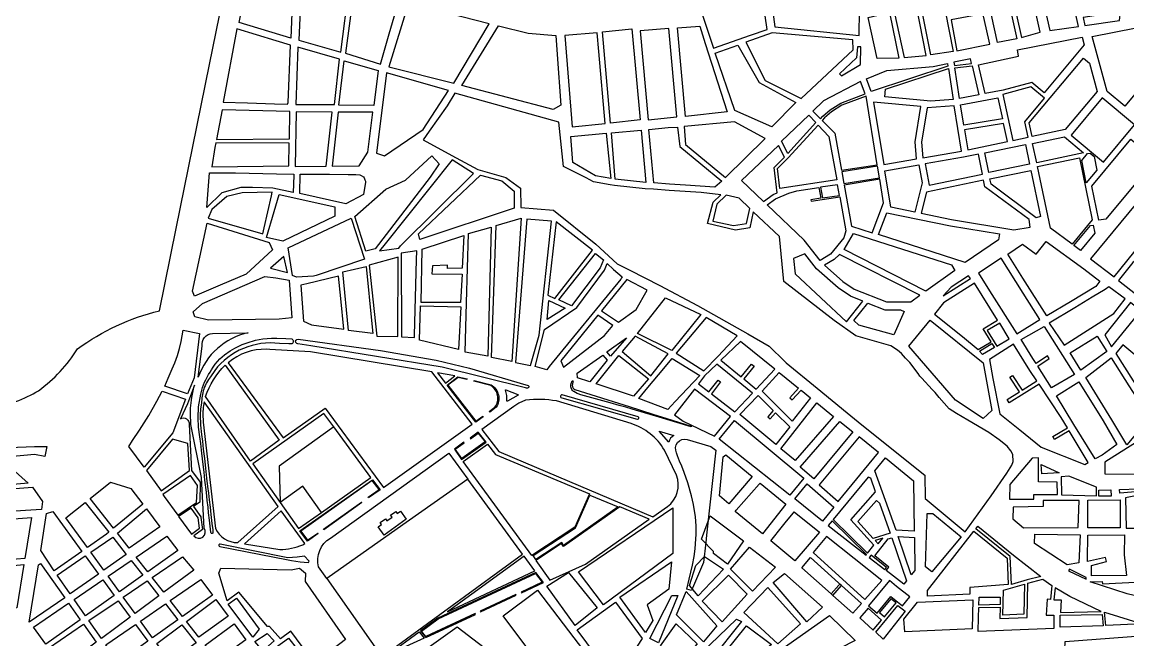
# Model space of a CAD drawing. Extents: x 407811 to 416949, y 4498993 to 4508589.
# Drawn here: x 410173 to 411551, y 4500646 to 4501416 of the extents above; entities that cross this region are included whole.
import ezdxf

# ---------------------------------------------------------------- set-up
doc = ezdxf.new("R2010")
doc.units = 0
doc.header["$LTSCALE"] = 40
doc.header["$MEASUREMENT"] = 0
for name, color, linetype in [('Images', 253, 'CONTINUOUS'), ('ΟΙΚ. ΤΕΤΡΑΓΩΝΑ ΣΤΑΥΡΟΥΠΟΛΗ', 74, 'CONTINUOUS'), ('ΟΙΚ.ΤΕΤΡΑΓΩΝΑ ΠΟΛΙΧΝΗ', 112, 'CONTINUOUS'), ('υπόλοιπο θεσσαλονίκης', 7, 'CONTINUOUS')]:
    doc.layers.add(name, color=color, linetype=linetype)
picture_1 = doc.add_image_def('image1.tif', size_in_pixel=(10278, 10088))

msp = doc.modelspace()

# ---------------------------------------------------------------- linework, layer by layer
at = {"layer": 'ΟΙΚ. ΤΕΤΡΑΓΩΝΑ ΣΤΑΥΡΟΥΠΟΛΗ'}
msp.add_lwpolyline([(410336.2, 4501493.7), (410218.1, 4501529.7), (410100, 4501565.7), (409982, 4501601.7), (409973.1, 4501573.2), (409932.8, 4501585.5), (409912.6, 4501477.7), (409892.4, 4501369.8), (409872.2, 4501262), (409852, 4501154.2), (409831.8, 4501046.4), (409811.6, 4500938.5), (409937.3, 4500937.1), (410063, 4500935.7), (410134.9, 4500934.8, 0.08627), (410193.3, 4500956.8, 0.092422), (410241.9, 4501009, -0.097169), (410343.8, 4501056.6), (410364.6, 4501158.9), (410385.4, 4501261.3), (410406.2, 4501363.7), (410427, 4501466), (410336.2, 4501493.7)], format="xyb", dxfattribs=at)
at = {"layer": 'ΟΙΚ.ΤΕΤΡΑΓΩΝΑ ΠΟΛΙΧΝΗ', "color": 1}
for p, q in [((411181.4, 4500703.4), (411183.6, 4500701.5)), ((411194.4, 4500713.8), (411192.2, 4500715.7))]:
    msp.add_line(p, q, dxfattribs=at)
at = {"layer": 'ΟΙΚ.ΤΕΤΡΑΓΩΝΑ ΠΟΛΙΧΝΗ'}
for points in [[(411391, 4501495.2), (411412.9, 4501395.7), (411388.9, 4501391.1), (411367.4, 4501490)], [(410511, 4501480), (410507.9, 4501396.4), (410443.2, 4501415.9), (410456, 4501479.2)], [(410521.4, 4501477.1), (410517.7, 4501393.8), (410570, 4501378.8), (410580.3, 4501461)], [(411314.1, 4501479.6), (411333.7, 4501379.7), (411305.9, 4501375.6), (411286.3, 4501474.3)], [(411030, 4501463.6), (411020.9, 4501425.2), (411034.7, 4501384), (411080.7, 4501400), (411101.6, 4501407.2), (411096.3, 4501444.6), (411077.1, 4501450.1)], [(411478, 4501465.5), (411442.6, 4501457.5), (411453.9, 4501405.9), (411489.9, 4501411.1)], [(410642.5, 4501442.7), (410586.6, 4501458.8), (410576.1, 4501377.6), (410619.4, 4501364), (410630.5, 4501402), (410634.6, 4501416)], [(411430.9, 4501454.9), (411407.1, 4501449.5), (411418.6, 4501397.1), (411442, 4501404)], [(410654.3, 4501440), (410629.9, 4501360.8), (410710.8, 4501340.4), (410755.2, 4501414.4)], [(411288.2, 4501434.1), (411260.2, 4501429.3), (411272.3, 4501372.2), (411299.9, 4501374.9)], [(411194.2, 4501432.2), (411108.8, 4501429.3), (411111.1, 4501410.6), (411216.5, 4501399.7), (411216.6, 4501431.2)], [(411254, 4501428.2), (411266, 4501371.6), (411238.9, 4501370.9), (411227.8, 4501422.1)], [(411370.9, 4501426.8), (411331.2, 4501419.2), (411338.3, 4501380.5), (411379.1, 4501389.1), (411374.7, 4501409.1), (411371.5, 4501423.8)], [(411542.2, 4501429.2), (411495.7, 4501422.1), (411497.8, 4501412.3), (411540.9, 4501418.5)], [(410440.6, 4501408), (410423.2, 4501316.5), (410453.8, 4501315.6), (410487.3, 4501314.7), (410503.4, 4501314.2), (410504.1, 4501314.8), (410504.6, 4501316), (410507.5, 4501387.8), (410489.5, 4501393.2)], [(410766.6, 4501411.6), (410803.6, 4501402.5), (410838.2, 4501399.9), (410839.9, 4501375.9), (410844.3, 4501312.8), (410834.9, 4501307.3), (410721, 4501337.2)], [(410933.1, 4501408.1), (410943.3, 4501294.4), (410906.5, 4501290.5), (410896.3, 4501404.5)], [(410979.1, 4501408.3), (410943.2, 4501405.4), (410953.2, 4501294.7), (410989, 4501298.1)], [(411017.6, 4501411.4), (411024.5, 4501389.6), (411051.6, 4501304.7), (410999.8, 4501298.9), (410989.8, 4501409.4)], [(411589.2, 4501414.6), (411624.9, 4501413.6), (411625, 4501403.7), (411547.6, 4501311.5), (411525.6, 4501329.8), (411506.8, 4501398.4)], [(410889.7, 4501403), (410849.2, 4501399.7), (410858.4, 4501286), (410899.8, 4501290.2), (410891.8, 4501379.7)], [(411107.7, 4501403.1), (411074.9, 4501391.5), (411099.3, 4501343.8), (411144, 4501321), (411208.7, 4501381.7), (411208.6, 4501394.4)], [(411494.5, 4501397.8), (411497.1, 4501388.2), (411446.9, 4501328.4), (411431.6, 4501341.2), (411396.1, 4501331.4), (411373.5, 4501327.2), (411365.3, 4501363.1), (411415.1, 4501374.1), (411413.6, 4501381.9)], [(410516.6, 4501385.2), (410514, 4501313.8), (410562, 4501313.5), (410568.4, 4501370.2)], [(411064.9, 4501387.8), (411091.5, 4501341.3), (411137.2, 4501316.1), (411107.5, 4501285.7), (411061.4, 4501306.3), (411036.9, 4501377.5)], [(411214.3, 4501385.8), (411212.9, 4501371.9), (411191.8, 4501352.1), (411194.2, 4501349.5), (411218.1, 4501363.4), (411218.3, 4501385.4)], [(410574.2, 4501368.2), (410616.7, 4501356.2), (410611.2, 4501312.4), (410567.5, 4501313)], [(411326.7, 4501364.8), (411327.1, 4501361.6), (411231.3, 4501330.1), (411225.4, 4501345.7), (411251, 4501356.1), (411308.5, 4501361.2)], [(411355.3, 4501370.5), (411334.5, 4501366.4), (411335.1, 4501362.4), (411356.6, 4501364.9)], [(411496.2, 4501371.6), (411503.4, 4501365.4), (411513.2, 4501329.8), (411473.4, 4501282.6), (411431.9, 4501273.9), (411428.3, 4501290.8)], [(411327.6, 4501358.6), (411333.7, 4501320.1), (411305.6, 4501318), (411248.3, 4501323.4), (411249.3, 4501332.8)], [(411357.3, 4501362), (411365.7, 4501325.7), (411341.6, 4501321.1), (411335.6, 4501359.5)], [(411218.1, 4501342.3), (411172.1, 4501318.2), (411158.8, 4501305.5), (411168.2, 4501296), (411170.9, 4501299), (411180.1, 4501306.9), (411193.4, 4501315.4), (411224, 4501326.9)], [(410712.4, 4501327.9), (410702.8, 4501312), (410680.1, 4501280.3), (410672.6, 4501269.7), (410708.6, 4501250.2), (410740.7, 4501232.8), (410775.7, 4501222.6), (410794.1, 4501209.2), (410794.7, 4501185.3), (410835.3, 4501182.1), (410888.1, 4501139.5), (410914.6, 4501115), (410930.5, 4501106.9), (410967.7, 4501088), (411015, 4501063.2), (411077.4, 4501027.7), (411104, 4501012.3), (411123.6, 4500993.1), (411125.4, 4500991.7), (411164.2, 4500960), (411201.6, 4500929.3), (411219.9, 4500914.3), (411298.2, 4500851.3), (411298.5, 4500822.4), (411348.4, 4500781), (411381, 4500825.8), (411400.3, 4500854), (411406.7, 4500863.9), (411408.4, 4500868.5), (411408.1, 4500877.4), (411405.4, 4500882), (411401.1, 4500887.5), (411390.9, 4500895.6), (411378, 4500904.8), (411351.7, 4500919.9), (411337.9, 4500928.5), (411328.5, 4500934.2), (411316, 4500948.4), (411311.1, 4500954.7), (411307.5, 4500958.1), (411294.5, 4500972.3), (411291.9, 4500974.8), (411289.8, 4500978.4), (411279.4, 4500991.9), (411274.2, 4500997.2), (411269, 4501003.1), (411264, 4501007.4), (411256, 4501012.8), (411212.4, 4501025.1), (411185.2, 4501044.2), (411122.3, 4501092.9), (411116.9, 4501149.1), (411084.4, 4501180), (411080, 4501159.7), (411062.3, 4501156.9), (411027.4, 4501165.2), (411034.2, 4501191.9), (411044, 4501201.2), (411019.5, 4501203.8), (410979.4, 4501206.5), (410959.9, 4501208), (410949.6, 4501208.6), (410911.2, 4501212.8), (410905.7, 4501213.4), (410885, 4501217.3), (410876, 4501222.4), (410847.9, 4501236.2), (410842.1, 4501291.6)], [(411225, 4501324), (411194.7, 4501312.7), (411181.9, 4501304.5), (411173, 4501296.9), (411170.3, 4501293.9), (411186.1, 4501277.8), (411194.4, 4501231.6), (411239, 4501238.6)], [(411430.4, 4501335.7), (411395.4, 4501326), (411408, 4501268.9), (411427, 4501272.9), (411422.9, 4501292.1), (411447.5, 4501321.4)], [(411234.3, 4501316.6), (411247.1, 4501238.9), (411287.9, 4501245.9), (411286.1, 4501267), (411293.4, 4501311.1)], [(411334.9, 4501312.2), (411301.3, 4501309.6), (411294.2, 4501266.7), (411295.8, 4501247.3), (411343.8, 4501255.5)], [(411389.1, 4501322), (411394.9, 4501295.8), (411346.9, 4501287.8), (411342.9, 4501313.2)], [(411519.5, 4501321.8), (411480.5, 4501275.5), (411521, 4501241.8), (411559.8, 4501288.3)], [(410514.2, 4501304.6), (410513, 4501236.5), (410551.7, 4501236.9), (410559.1, 4501304.3)], [(411153.5, 4501300.4), (411162.3, 4501291.1), (411127.6, 4501252.7), (411119.7, 4501268)], [(410989.8, 4501285.6), (410992.9, 4501261.4), (411045.2, 4501218.1), (411036.6, 4501210.8), (411000, 4501213), (410980, 4501214.4), (410960.5, 4501216), (410954.3, 4501282.5), (410978.4, 4501284.9)], [(411060.9, 4501291.9), (410998.1, 4501286.3), (410999.8, 4501263.6), (411049.9, 4501222.8), (411099.2, 4501271.4)], [(411165.1, 4501288.1), (411178.7, 4501273.7), (411188.4, 4501219.6), (411117.5, 4501208.8), (411114.6, 4501233.8), (411127.9, 4501247.1)], [(411396.2, 4501290), (411347.8, 4501281.9), (411351.7, 4501257.1), (411401.2, 4501267.5)], [(410901, 4501277.8), (410906.9, 4501221.3), (410887.8, 4501224.9), (410859.2, 4501241.2), (410856.9, 4501273.8)], [(410944.5, 4501281.5), (410950.3, 4501216.5), (410912.1, 4501220.7), (410907.6, 4501278.3)], [(411472.4, 4501273.2), (411496.2, 4501253.3), (411437.7, 4501241.1), (411432.7, 4501264.9)], [(411555.3, 4501270.5), (411585.7, 4501245.1), (411524.1, 4501170.5), (411515.1, 4501169.3), (411506.5, 4501212)], [(410414.1, 4501265.9), (410413.1, 4501260), (410409.1, 4501235.9), (410505.1, 4501237.2), (410505.8, 4501265.5)], [(411115.7, 4501262.7), (411069.8, 4501218.9), (411097.2, 4501192.7), (411109, 4501201.3), (411114.1, 4501203.5), (411110.4, 4501235.3), (411123.3, 4501248.1)], [(411423.7, 4501264), (411428.9, 4501239.3), (411377.9, 4501228.7), (411372.9, 4501253.4)], [(410683.6, 4501249.5), (410692.5, 4501239.8), (410681.4, 4501223), (410613, 4501133.5), (410604.5, 4501131.8), (410601.4, 4501130.8), (410587.5, 4501173.9), (410626.2, 4501208.2), (410650.6, 4501219.2)], [(410708.7, 4501244.6), (410625.4, 4501140), (410618.3, 4501131.1), (410642.3, 4501134.7), (410644.4, 4501137.4), (410735.4, 4501227.5)], [(411365, 4501251.8), (411346.4, 4501247.9), (411298.6, 4501239.7), (411303.5, 4501213.1), (411370, 4501227)], [(411491.3, 4501247.2), (411506.8, 4501169.9), (411481.8, 4501139.5), (411454.9, 4501159.4), (411438.8, 4501236.3)], [(411504.4, 4501253), (411509.3, 4501248.9), (411512.7, 4501231.9), (411499.6, 4501216.2), (411494, 4501243.7), (411501.2, 4501252.4)], [(411610.2, 4501248.9), (411505, 4501121.3), (411534.2, 4501098.6), (411558.9, 4501129), (411636.6, 4501226.4)], [(410406.4, 4501228.6), (410415.2, 4501228.6), (410438.8, 4501228.4), (410489.7, 4501227.4), (410511.5, 4501226.8), (410511.4, 4501225), (410510.7, 4501204), (410485.4, 4501209.2), (410460, 4501210.2), (410445.6, 4501210), (410421.8, 4501203.7), (410403.1, 4501185.4)], [(411239.4, 4501236.6), (411194.7, 4501229.6), (411197.3, 4501215.1), (411241.7, 4501222.4)], [(411290.7, 4501238.3), (411294.8, 4501215.9), (411285.8, 4501179.6), (411255.9, 4501185.6), (411248.4, 4501231)], [(411189.4, 4501213.7), (411168.2, 4501210.4), (411170.5, 4501197.1), (411191.8, 4501200.4)], [(411371.6, 4501219.2), (411300.2, 4501204.3), (411293.7, 4501178), (411331.7, 4501170.3), (411409.1, 4501157.4), (411429.4, 4501160.8), (411428.3, 4501170.4), (411373.2, 4501211.2)], [(411050.5, 4501200.5), (411038.8, 4501189.3), (411034.1, 4501168.3), (411059.8, 4501162.6), (411076.1, 4501165.2), (411080.2, 4501184), (411066.6, 4501197)], [(410795.1, 4501172.1), (410783.3, 4500993.4), (410758.1, 4500998), (410763.6, 4501162.7)], [(410403.5, 4501165.6), (410480.7, 4501141.8), (410484.9, 4501132.4), (410452, 4501102.1), (410419.8, 4501088.3), (410387.8, 4501074.6), (410385, 4501081.1)], [(410757.6, 4501160.9), (410753.3, 4500999.7), (410725.2, 4501004.8), (410726.8, 4501066.3), (410729.2, 4501152.8)], [(410838.5, 4501167.3), (410828.1, 4501075.8), (410836.8, 4501071.9), (410883.7, 4501132)], [(411508.1, 4501163.4), (411510.1, 4501153.4), (411492.2, 4501131.8), (411484.2, 4501137.7), (411505, 4501163)], [(410723.5, 4501150.4), (410721.5, 4501109.8), (410702.9, 4501109.1), (410703, 4501113.3), (410684.5, 4501112.7), (410683.5, 4501102.6), (410721.2, 4501102.2), (410719.5, 4501066.6), (410670.4, 4501066.8), (410671.7, 4501133.3)], [(411209.3, 4501152.9), (411331.4, 4501113.9), (411335.7, 4501106.5), (411299.5, 4501081), (411197.6, 4501132.8)], [(410664.7, 4501131.4), (410645.3, 4501128.1), (410645.8, 4501024.1), (410661.8, 4501023.1), (410661.9, 4501026.2), (410664.5, 4501120)], [(411449.4, 4501142.9), (411496.5, 4501108.7), (411516.5, 4501093.5), (411511.3, 4501086.9), (411479.7, 4501067.7), (411450.3, 4501050), (411420.4, 4501097.2), (411401.9, 4501127.1), (411420.1, 4501139.7), (411436.9, 4501127.1)], [(410499.1, 4501124.2), (410482.3, 4501109.6), (410503.5, 4501104)], [(410887.7, 4501127.9), (410897.5, 4501120), (410893.4, 4501110), (410857.6, 4501062.6), (410842.1, 4501070.3)], [(411393.6, 4501121.9), (411365.2, 4501103.5), (411378.9, 4501081.4), (411412.9, 4501027.8), (411441.5, 4501045.5), (411421, 4501078.5)], [(411559.1, 4501118.1), (411557.8, 4501116.6), (411541, 4501095.8), (411539.8, 4501094.2), (411570.3, 4501070.3), (411588.6, 4501093.9)], [(410601.6, 4501111.8), (410608.8, 4501040), (410610, 4501028), (410579.8, 4501032), (410572.4, 4501105.2)], [(410475.2, 4501099.3), (410489, 4501097.4), (410505.7, 4501094.8), (410509.1, 4501047.8), (410493.2, 4501046.1), (410405.2, 4501044.7), (410388, 4501048.8), (410385.9, 4501055), (410397.8, 4501065.7)], [(410567.2, 4501099.6), (410527.5, 4501089.9), (410520.2, 4501088.4), (410523.4, 4501043.5), (410533.4, 4501039.1), (410573.9, 4501033.6), (410570, 4501071.6)], [(410926.7, 4501095.5), (410895, 4501056.4), (410916.3, 4501042.1), (410938.3, 4501058.2), (410952, 4501082.2)], [(411360, 4501091.1), (411321.6, 4501066.3), (411310.1, 4501052.1), (411345.3, 4501024.5), (411364.9, 4501008.1), (411380.8, 4501017.7), (411371.1, 4501034), (411388.9, 4501044.8)], [(411352.9, 4501100), (411330.9, 4501086.1), (411321.2, 4501075.2), (411355, 4501096.6)], [(411527.6, 4501086.5), (411522.9, 4501083.1), (411506.8, 4501073.3), (411485.1, 4501060), (411453.4, 4501041), (411471.8, 4501013.4), (411533.7, 4501053.1), (411548.2, 4501071.3)], [(411227, 4501066.1), (411248.4, 4501057.8), (411267.8, 4501057.8), (411272.4, 4501055.7), (411259.8, 4501026.3), (411216, 4501038.6), (411209.8, 4501044.5)], [(411554.5, 4501066.9), (411522.7, 4501026.5), (411530.8, 4501011.5), (411567.6, 4501056.2)], [(411304.9, 4501044.7), (411370.8, 4500991.5), (411381.8, 4500932.2), (411371.1, 4500922), (411336.6, 4500945), (411278.2, 4501012.5)], [(411391.6, 4501041.1), (411376, 4501032), (411388.2, 4501012.5), (411403.6, 4501021.4)], [(410373.3, 4501032.3), (410394, 4501028.1), (410387.1, 4500972.8), (410379.1, 4500952.9), (410350.5, 4500962.6), (410354.9, 4500972.5), (410359.6, 4500983.9), (410363, 4500991.7), (410366.4, 4501000.7), (410368.9, 4501009.5), (410371.1, 4501018.3)], [(411513, 4501024.8), (411525.3, 4501005.6), (411492.9, 4500982.6), (411479.4, 4501004)], [(411068.4, 4501018.2), (411043.9, 4500994.7), (411069.3, 4500974.1), (411082.2, 4500989.9), (411085.3, 4500987.4), (411072.4, 4500971.6), (411088.1, 4500958.8), (411111.2, 4500983.7)], [(411381.9, 4501015.8), (411385, 4501010.6), (411370.3, 4501001.9), (411366.3, 4501006.1)], [(411545, 4501013.8), (411536.4, 4501003.2), (411558.2, 4500969.2), (411577.6, 4500938.2), (411586, 4500931.2), (411610.4, 4500960), (411585.5, 4500980.3)], [(410983.4, 4500997.1), (411017.9, 4500975.6), (410987.1, 4500943.2), (410977.8, 4500933.4), (410941.7, 4500947.2), (410953, 4500960.7), (410966.1, 4500976.4)], [(411530.7, 4500997.7), (411552.7, 4500963), (411578.4, 4500922.9), (411550, 4500889.2), (411531.6, 4500920.4), (411499, 4500973.3)], [(410690.5, 4500979.1), (410700.7, 4500966.1), (410712.3, 4500975.4)], [(411038.8, 4500989.8), (411023.5, 4500975.2), (411015.9, 4500965.2), (411029, 4500955.3), (411040.4, 4500970.1), (411043.6, 4500967.7), (411032.1, 4500952.9), (411061.4, 4500930.6), (411083.3, 4500953.6)], [(410727.4, 4500971.6), (410727.2, 4500970.6), (410716.2, 4500973.3), (410703.7, 4500963.6), (410738.4, 4500918.7), (410747.2, 4500925), (410747.7, 4500924.2), (410738.4, 4500917.6), (410702.5, 4500963.7), (410715.8, 4500974.3)], [(411490.3, 4500967.7), (411520.8, 4500919.3), (411537.8, 4500889.7), (411519.2, 4500876.5), (411510.8, 4500871.9), (411483.9, 4500914.8), (411462.4, 4500950.3)], [(410347.5, 4500956.4), (410376.6, 4500946.3), (410360.8, 4500904.1), (410324.8, 4500861.3), (410305.7, 4500887.3), (410310.2, 4500894.5), (410319.2, 4500907.4), (410325, 4500916.6), (410330.8, 4500925.8), (410340.7, 4500943.7)], [(411011, 4500958.9), (410986.1, 4500926.7), (410997, 4500918.7), (411036, 4500900.3), (411056.1, 4500924.6)], [(411163.7, 4500941.5), (411184.4, 4500924.8), (411136.6, 4500869.6), (411118.8, 4500884.5)], [(411192.2, 4500918.6), (411208.6, 4500905.4), (411159.8, 4500847.1), (411142.7, 4500861.3)], [(410360.1, 4500896.4), (410327.8, 4500857.5), (410346.2, 4500832.1), (410381.3, 4500857.3), (410379.3, 4500890.8)], [(410741.4, 4500904.9), (410731.2, 4500897.8), (410731.7, 4500896.9), (410741.2, 4500904), (410749.9, 4500892.9), (410720.8, 4500872.4), (410712.6, 4500883.7), (410723.9, 4500891.8), (410723.5, 4500892.7), (410711.7, 4500883.8), (410720.6, 4500871.2), (410751.1, 4500892.8)], [(411579.2, 4500907.6), (411568.9, 4500896.9), (411550.8, 4500885.4), (411522.7, 4500867.7), (411522.8, 4500853), (411560.4, 4500852.8), (411596.4, 4500893.6)], [(410880.1, 4500828), (410861.7, 4500786.7), (410808.4, 4500751.4), (410722.6, 4500868.5), (410752.9, 4500890.1), (410762.9, 4500877.1)], [(411050.3, 4500876.8), (411082.8, 4500849.7), (411053.9, 4500815.6), (411042.1, 4500825.6), (411047, 4500874.3)], [(411249, 4500872.9), (411284.2, 4500844.6), (411285.1, 4500781.8), (411262.3, 4500782.9), (411235.9, 4500857)], [(411440, 4500872.9), (411431.9, 4500872.7), (411404.4, 4500839.7), (411404, 4500821.5), (411434.1, 4500821.4), (411434.1, 4500827.4), (411463.8, 4500827.2), (411463.3, 4500842.8), (411439.8, 4500843.3)], [(410382.6, 4500851.1), (410348, 4500827.3), (410349.7, 4500824.9), (410366.7, 4500801.4), (410390.2, 4500817.6), (410391.5, 4500838.7)], [(410609.5, 4500845.8), (410619, 4500833.2), (410604.7, 4500823.1), (410604.1, 4500823.9), (410617.8, 4500833.6), (410609.3, 4500844.9), (410520.2, 4500781.8), (410528.5, 4500770.4), (410541.6, 4500779.2), (410542, 4500778.7), (410528.4, 4500769.2), (410519.1, 4500782)], [(411092.9, 4500841.6), (411125.1, 4500815.3), (411095.9, 4500778.3), (411061.9, 4500806.3), (411063.1, 4500807.8), (411091.6, 4500840.1)], [(411151.6, 4500840.6), (411184.8, 4500811.4), (411170.7, 4500794.3), (411136.1, 4500821.8)], [(411477.6, 4500850.2), (411468.4, 4500849.6), (411468.7, 4500827), (411512.5, 4500825.5), (411512.3, 4500836.4)], [(410880.6, 4500826.7), (410915.8, 4500811.8), (410847.9, 4500763.9), (410845.6, 4500767.6), (410813.4, 4500746.3), (410809.8, 4500751.1), (410862.5, 4500786)], [(411530, 4500833.2), (411530.4, 4500825.3), (411515.3, 4500825.4), (411515, 4500832.9)], [(411564.5, 4500834.4), (411565.4, 4500831.3), (411541.2, 4500829), (411541, 4500833.7)], [(411572.6, 4500828.4), (411559, 4500825.2), (411548.5, 4500823.2), (411549.3, 4500785.3), (411580.2, 4500785.5)], [(410595.9, 4500817.8), (410596.3, 4500817.2), (410548.7, 4500783.5), (410548.3, 4500784)], [(411237.8, 4500819.9), (411241.9, 4500816.5), (411255.1, 4500779.2), (411234, 4500772.6), (411214.6, 4500793.6)], [(411490.7, 4500819.9), (411445.9, 4500819.7), (411445.6, 4500812.3), (411408.3, 4500811.4), (411408.1, 4500797.2), (411421.3, 4500785.6), (411489.6, 4500786.4)], [(411541.9, 4500820.6), (411541.8, 4500785.6), (411501.3, 4500785.8), (411501.5, 4500820.5)], [(410383.5, 4500810.5), (410367.8, 4500799.8), (410383.8, 4500777.9), (410394, 4500785.4), (410392.4, 4500798.4)], [(410644.4, 4500806.7), (410651.7, 4500796.5), (410624, 4500776.8), (410616.8, 4500786.9), (410620.9, 4500789.8), (410619.1, 4500792.3), (410625.6, 4500796.9), (410627.4, 4500794.5), (410633.9, 4500799.1), (410632.1, 4500801.6), (410638.6, 4500806.2), (410640.4, 4500803.8)], [(410917.9, 4500812), (410847.6, 4500762.4), (410845.3, 4500766.2), (410813.1, 4500744.9), (410830.8, 4500720.7), (410875.3, 4500740.4), (410954.7, 4500796.5)], [(411135.4, 4500805.7), (411167.1, 4500780.6), (411136.2, 4500744.6), (411106.3, 4500769.8), (411120.8, 4500787.9), (411124.1, 4500792.1), (411134, 4500804.3)], [(411308.4, 4500803.8), (411343.7, 4500774.5), (411307.1, 4500730.8), (411299.1, 4500737.1), (411301, 4500803.8)], [(411175.7, 4500775), (411159.2, 4500755.2), (411223.5, 4500696.6), (411244.5, 4500720.2)], [(411257, 4500773.5), (411275.3, 4500719.6), (411271.9, 4500715.4), (411249.9, 4500732.6), (411253.3, 4500736.9), (411235.7, 4500750.8), (411252.5, 4500772.1)], [(411245.7, 4500773.1), (411236.2, 4500770.1), (411240, 4500766)], [(411265.1, 4500774.8), (411285.2, 4500773.8), (411285.7, 4500732.8), (411281.2, 4500727.1)], [(411359.2, 4500781.6), (411400.8, 4500747.8), (411402.2, 4500715), (411354.3, 4500711.5), (411354.3, 4500702.9), (411301.5, 4500700.7), (411301.5, 4500707.7)], [(411435.2, 4500777.8), (411491.9, 4500777), (411490.3, 4500742.2), (411475.8, 4500739.6), (411435.1, 4500766.1)], [(411547.2, 4500777.1), (411546.9, 4500752.3), (411549.9, 4500726.4), (411506.2, 4500725.8), (411505.9, 4500738.8), (411524.7, 4500744), (411523.7, 4500748.9), (411500.9, 4500743.7), (411500.9, 4500746.7), (411501.5, 4500776.8)], [(410798.5, 4500750.6), (410703.1, 4500681.2), (410812, 4500732.1)], [(411231.3, 4500751.8), (411229, 4500748.8), (411248.3, 4500733.8), (411250.5, 4500736.5)], [(410813.4, 4500730.3), (410691.1, 4500673.1), (410669.3, 4500657.2), (410676, 4500649), (410737.8, 4500677.9), (410737.4, 4500678.8), (410676.2, 4500650.2), (410670.7, 4500657), (410691.6, 4500672.3), (410813, 4500729), (410821.1, 4500718), (410795, 4500705.7), (410795.4, 4500704.8), (410822.7, 4500717.6)], [(411478.5, 4500734.1), (411477.5, 4500732.2), (411499.4, 4500722), (411499.5, 4500723.9)], [(411254, 4500720.2), (411228.2, 4500688.6), (411238.9, 4500679.3), (411256, 4500700.2), (411270.3, 4500688.4), (411279.5, 4500699.7), (411263.1, 4500712.5)], [(411519.4, 4500718.9), (411519.9, 4500716.1), (411568.9, 4500718.3), (411570.4, 4500705.2), (411604.8, 4500707.6), (411604.9, 4500712.7), (411626.4, 4500713.1), (411627.2, 4500701.5), (411619.5, 4500691.4), (411573.4, 4500698.3), (411550.5, 4500703.7), (411504.4, 4500718.5)], [(410788.3, 4500702.6), (410744, 4500681.9), (410744.4, 4500681), (410788.8, 4500701.7)], [(411422.5, 4500715.6), (411421.5, 4500678.3), (411395.7, 4500676.9), (411396.4, 4500708.2)], [(411460.7, 4500711), (411459.2, 4500696), (411468.1, 4500696), (411467.2, 4500680.3), (411518.2, 4500681.4), (411479.1, 4500700)], [(411264.5, 4500689.1), (411273.8, 4500681.7), (411246.3, 4500647.1), (411237, 4500655.6)], [(411256, 4500697.4), (411241.6, 4500680.1), (411247.8, 4500675), (411262.3, 4500692.2)], [(411392.2, 4500699.5), (411392, 4500690.1), (411365.6, 4500689.5), (411365.9, 4500699.4)], [(411227.5, 4500685.6), (411217.4, 4500673.4), (411233.7, 4500658.3), (411234.9, 4500659.9), (411244.4, 4500670.7)], [(411519.5, 4500677.7), (411520.8, 4500663.4), (411467, 4500661.9), (411467.1, 4500677)], [(411522.2, 4500680.5), (411569.1, 4500666.2), (411523.8, 4500664)], [(410667.7, 4500656.1), (410674.1, 4500648.1), (410628.9, 4500627.8)]]:
    msp.add_lwpolyline(points, close=True, dxfattribs=at)
at = {"layer": 'ΟΙΚ.ΤΕΤΡΑΓΩΝΑ ΠΟΛΙΧΝΗ', "lineweight": -3}
for points in [[(410627, 4501353.1), (410614.4, 4501252.9), (410624.6, 4501249.6), (410672.8, 4501282.7), (410704.3, 4501331.2)], [(410422.1, 4501307), (410415.2, 4501270), (410505.9, 4501270.9), (410506.3, 4501305.1)], [(410566.8, 4501304.2), (410559.3, 4501236.9), (410593, 4501237.2), (410603.8, 4501254.2), (410610.1, 4501304.1)], [(410556.1, 4501226.8), (410579.3, 4501226.5), (410588.7, 4501226.4), (410593.7, 4501225.8), (410595.6, 4501225.1), (410598.2, 4501223.6), (410599.3, 4501222.2), (410600.2, 4501219.9), (410600.8, 4501218), (410600.8, 4501216.6), (410600.2, 4501212), (410598.2, 4501201.3), (410576.3, 4501189.9), (410519, 4501202.5), (410519.4, 4501226.8), (410529.2, 4501226.7)], [(411430.6, 4501231.5), (411442.6, 4501174), (411437.2, 4501172.5), (411380.8, 4501214.3), (411379.4, 4501220.8)], [(410744.2, 4501225.5), (410770.8, 4501218.3), (410786.3, 4501205.5), (410786.4, 4501184.3), (410668.5, 4501145.4), (410666.8, 4501152.4)], [(411242, 4501220.4), (411197.6, 4501213.2), (411206.7, 4501162.1), (411232.7, 4501153.8), (411246.9, 4501191.1)], [(410484.6, 4501204.4), (410447, 4501203.4), (410427.8, 4501199.1), (410409.2, 4501182.9), (410404.5, 4501171.8), (410472.9, 4501152.3), (410474.7, 4501160), (410483.7, 4501200)], [(410493.2, 4501201.3), (410562.8, 4501186), (410562.6, 4501174.6), (410497.7, 4501143.1), (410477.2, 4501148), (410487, 4501180.4)], [(411166.2, 4501210.1), (411168.6, 4501196.8), (411156.2, 4501195), (411156.6, 4501193), (411192.1, 4501198.4), (411199.7, 4501156.2), (411197.1, 4501147.5), (411180.7, 4501127.1), (411167.7, 4501119.3), (411147.6, 4501144.6), (411101.6, 4501188.5), (411111.9, 4501196.1), (411128.7, 4501203.1), (411138.8, 4501206)], [(410583, 4501171.8), (410599.7, 4501120.8), (410539.4, 4501100.6), (410536, 4501099.5), (410515, 4501098.5), (410509.9, 4501100.6), (410504.3, 4501134.9)], [(411250.7, 4501178.5), (411330.2, 4501162.4), (411391.2, 4501152.3), (411390.3, 4501144.9), (411348.7, 4501116.8), (411240.4, 4501151.4)], [(410802.1, 4501170.8), (410787.9, 4500992.1), (410806.5, 4500988.4), (410817.5, 4501025.9), (410832.6, 4501168.2)], [(410641.5, 4501123.5), (410605.5, 4501113.4), (410615, 4501025), (410641.2, 4501024.2)], [(411148.5, 4501127.4), (411134.6, 4501121.7), (411136.4, 4501102.4), (411200.7, 4501042.8), (411221.1, 4501068.4), (411205.4, 4501074.5), (411190, 4501084.9), (411163.3, 4501108.8)], [(411191.9, 4501126.7), (411185.4, 4501120.6), (411173.3, 4501113.3), (411196.1, 4501092.8), (411210.1, 4501083.4), (411250.3, 4501067.8), (411280.7, 4501067.8), (411292.1, 4501075.8)], [(410902.2, 4501115.3), (410910, 4501108.1), (410920.8, 4501098.6), (410920.2, 4501097.5), (410919, 4501095.8), (410830, 4500986.8), (410827, 4500983), (410812.2, 4500986.8), (410824.1, 4501033.1), (410864.2, 4501060.6), (410898.7, 4501107.1)], [(410669.6, 4501062.5), (410719.7, 4501061.2), (410717, 4501008), (410668.2, 4501020)], [(410829.4, 4501069.2), (410849.6, 4501059.7), (410827.3, 4501045.4)], [(410975.1, 4501072.6), (411018.9, 4501051.9), (410982.8, 4501007), (410940, 4501028.1)], [(410890.5, 4501051.1), (410844.4, 4500994.1), (410847.8, 4500986.1), (410898.8, 4501025.8), (410909.4, 4501038.1)], [(411025.7, 4501048), (410988, 4501003.4), (411022.9, 4500981.4), (411040.5, 4500999.9), (411064.2, 4501025.2)], [(411446.9, 4501036.9), (411484.8, 4500976.8), (411456.1, 4500960.3), (411439.1, 4500987.3), (411453.4, 4500996.8), (411451.2, 4501000.1), (411436.9, 4500990.7), (411432.9, 4500997.1), (411418.3, 4501020.7)], [(410926.1, 4501022.8), (410906.5, 4501000), (410901.8, 4501005.2)], [(410936.9, 4501024.6), (410920.7, 4501005.5), (410956.6, 4500975.5), (410978.4, 4501002.9)], [(411408.8, 4501014.7), (411378.9, 4500995.9), (411383.2, 4500971.9), (411391.8, 4500927.9), (411416.5, 4500907.8), (411443.4, 4500886.2), (411497.9, 4500864.6), (411501.8, 4500867.3), (411478.1, 4500906.9), (411460.1, 4500896.1), (411458, 4500899.5), (411476, 4500910.3), (411468.3, 4500923.2), (411440.7, 4500965), (411403.4, 4500941.6), (411400.8, 4500945.8), (411416.1, 4500955.5), (411404.1, 4500973.6), (411407.4, 4500975.8), (411419.5, 4500957.6), (411437.9, 4500969.2), (411429.3, 4500982.2)], [(410896.7, 4501001), (410902.3, 4500994.8), (410880.7, 4500967.8), (410865.3, 4500973), (410864.8, 4500978.6)], [(410916.8, 4501000.6), (410953.6, 4500971.7), (410935.1, 4500949.8), (410888.3, 4500965.5)], [(411116.7, 4500979.3), (411140.8, 4500959.9), (411129.9, 4500947.9), (411133, 4500945.4), (411143.9, 4500957.4), (411155.9, 4500947.8), (411132.9, 4500918.7), (411095.3, 4500956.2)], [(411090.4, 4500951), (411109.3, 4500932.2), (411102.4, 4500924.3), (411105.5, 4500921.8), (411112.1, 4500929.4), (411130, 4500911.7), (411112.6, 4500889.6), (411067.6, 4500927)], [(411061, 4500919.5), (411147.2, 4500847.8), (411129.8, 4500826.7), (411041.9, 4500896.4)], [(411216.4, 4500899.1), (411166.4, 4500839.5), (411190.2, 4500818.7), (411240.4, 4500879.8)], [(411443.5, 4500864.8), (411465.9, 4500854.5), (411444, 4500853.3)], [(411227.5, 4500849.1), (411184, 4500796.3), (411226.9, 4500754.3), (411234.8, 4500764.3), (411205.8, 4500795.8), (411236.7, 4500830.7), (411230.8, 4500847.6)], [(411182.7, 4500794.7), (411177.8, 4500788.7), (411225, 4500751.9), (411225.7, 4500752.7)], [(411364.2, 4500787.8), (411408.8, 4500751.9), (411442.9, 4500725.3), (411425.7, 4500720.9), (411406.2, 4500715), (411404.8, 4500750), (411361.7, 4500784.7)], [(411392, 4500686.7), (411391.6, 4500672.9), (411425.9, 4500674.2), (411426.8, 4500717), (411445.2, 4500721.7), (411456.5, 4500713.8), (411455.1, 4500696.4), (411450.8, 4500696.7), (411449.6, 4500676.8), (411459.1, 4500677), (411459, 4500660.4), (411364.8, 4500656.7), (411365.1, 4500674.1), (411365.5, 4500686.3)], [(411358.1, 4500696), (411357.4, 4500659.9), (411273.4, 4500656.1), (411272.2, 4500671.9), (411288.9, 4500693.2)]]:
    msp.add_lwpolyline(points, close=True, dxfattribs=at)
at = {"layer": 'ΟΙΚ.ΤΕΤΡΑΓΩΝΑ ΠΟΛΙΧΝΗ'}
for points in [[(410490.3, 4501022.3), (410501.6, 4501021.9), (410508.9, 4501021.4, -0.588013), (410508.9, 4501015.2), (410505.2, 4501015.3), (410493.5, 4501015.7), (410493.5, 4501015.6, 0.2663), (410412.8, 4500982), (410407.5, 4500974.3, 0.079496), (410399.1, 4500958.6, 0.056443), (410396.3, 4500941.1), (410395.3, 4500934.3), (410394.8, 4500926.7), (410395.3, 4500913.8), (410396.5, 4500902.2), (410397.4, 4500893.8), (410398.6, 4500883.8), (410399.9, 4500872.4), (410401.3, 4500860), (410402.7, 4500847.7), (410403.9, 4500837.5), (410404.9, 4500829.1), (410405.9, 4500820.6), (410407, 4500811.4), (410408, 4500802.4), (410409.4, 4500791.2), (410410.5, 4500783.2), (410410.4, 4500780.6), (410410.5, 4500780.1, -1.286989), (410408, 4500780.6), (410406.4, 4500795.5), (410405.2, 4500804.4), (410404.5, 4500811.7), (410403.5, 4500820), (410402.5, 4500830.4), (410400.7, 4500845.3), (410399.6, 4500855.4), (410398, 4500868.1), (410396.3, 4500882.7), (410395.4, 4500890.9), (410394.2, 4500899.1), (410392.6, 4500911.4), (410392, 4500923), (410392.8, 4500936.7), (410395.4, 4500952.3), (410397.5, 4500960.6, -0.059774), (410410.9, 4500986), (410413.5, 4500989.8), (410419.3, 4500996.5), (410425.1, 4501001.7), (410432.2, 4501006.6), (410437.8, 4501010), (410447, 4501014.3), (410453.4, 4501016.7), (410463.5, 4501019.7), (410472.9, 4501021.4), (410483.6, 4501022.2)], [(410454.5, 4501028.9, 0.263932), (410392.4, 4500973.7), (410397.2, 4501012.4, -0.435327), (410410, 4501028.3)], [(410516.9, 4501021), (410619.5, 4501006.9), (410689, 4500994.8), (410730.5, 4500984.7), (410800.6, 4500964), (410802.5, 4500963.6, -1.347802), (410801.6, 4500960.1), (410800.5, 4500960.5), (410696.4, 4500986.3), (410532.7, 4501012.7), (410516.6, 4501015.4, -1.089715)], [(410477.4, 4501008.4, 0.189773), (410429.8, 4500991.7), (410498.3, 4500898), (410550.4, 4500934.9), (410623.1, 4500836), (410733.9, 4500914.9), (410683.5, 4500980.4), (410532.1, 4501005.3), (410481.4, 4501008.3)], [(410425.7, 4500988.6), (410493.4, 4500895), (410457.5, 4500869.1), (410401.3, 4500949.4, -0.111404)], [(410736.3, 4500969.4), (410757.5, 4500964.2, -0.42184), (410763.8, 4500936.1), (410755.8, 4500930.1), (410755.1, 4500931), (410762.3, 4500936.3, 0.437597), (410757.1, 4500963.2), (410736.1, 4500968.5)], [(410858.5, 4500969.1, -0.989548), (410859.5, 4500968), (410858.9, 4500965.1), (410858.7, 4500963.3), (410858.8, 4500962.6), (410858.8, 4500962.1), (410859, 4500961.5), (410859.2, 4500960.9), (410859.5, 4500960.4), (410859.9, 4500959.9), (410860.1, 4500959.7), (410860.3, 4500959.4), (410860.5, 4500959.3), (410860.7, 4500959.1), (410862, 4500958.4), (410929.4, 4500936.9), (410959.3, 4500927.4), (410975.2, 4500922.4), (410991.1, 4500917.4), (411006.9, 4500912.5, -0.629568), (411006.7, 4500911.7), (410962.7, 4500925), (410948.8, 4500929.2), (410933.2, 4500933.8), (410925.4, 4500936.1), (410917.1, 4500938.4), (410906.1, 4500941.5), (410887.7, 4500946.7), (410869.2, 4500951.8), (410866.2, 4500952.8), (410864.6, 4500953.5), (410860.6, 4500955.6), (410860.1, 4500956), (410859.6, 4500956.3), (410859.4, 4500956.5), (410859, 4500957), (410858.8, 4500957.2), (410858.3, 4500958.1), (410857.7, 4500959.3), (410857.3, 4500960.4), (410857, 4500961.8), (410857, 4500962.8), (410857, 4500964), (410857.2, 4500965.2), (410857.3, 4500965.7)], [(410387.6, 4500963.7), (410379, 4500940.6), (410370, 4500921.9, -0.590814), (410381.1, 4500914.7), (410384, 4500857.4), (410394.5, 4500842.9), (410394.4, 4500818), (410386.3, 4500812.4), (410395.6, 4500799.7), (410395.7, 4500798.7), (410397.5, 4500783.8), (410386.8, 4500776, 1), (410399.7, 4500785.4), (410397.2, 4500832.9), (410396.4, 4500848.6), (410383.2, 4500914.8), (410382.6, 4500928.2), (410382.7, 4500934.9), (410384.2, 4500948.2), (410386.2, 4500958.6)], [(410775.9, 4500957.8), (410790.9, 4500951.9, -0.388524), (410791, 4500951.1), (410777.7, 4500943.6, -0.330903), (410776.9, 4500943.8, 0.115125), (410775.3, 4500957.4, -0.4493)], [(410939.4, 4500921.5, 0.079946), (410940, 4500921.4, 0.808393), (410941, 4500924.4), (410846.1, 4500951.5, 1.147993), (410845.5, 4500948)], [(410399.7, 4500942.9), (410399.2, 4500940.5, 0.064114), (410398.3, 4500921.6), (410398.6, 4500917.6), (410413.8, 4500785.1, 0.29163), (410441.6, 4500767.4), (410492.1, 4500812.2)], [(410800.5, 4500945.1), (410791.9, 4500941.2), (410786, 4500936.9), (410746.1, 4500908.3), (410766.9, 4500880.8), (410800.3, 4500866.7), (410959.3, 4500799.6), (410977.4, 4500812.2, 0.331752), (410988.7, 4500851.4), (410973.6, 4500882.8, 0.181271), (410931.9, 4500915.9), (410838.9, 4500944, 0.071816)], [(410967.1, 4500906.4), (410985.3, 4500901.1, 0.216496), (410979.2, 4500892.5)], [(411002.1, 4500896), (411031.5, 4500887.4), (411037.6, 4500882.7), (411026.1, 4500776.5), (411025.1, 4500767.4), (411022.4, 4500742.7), (411007.3, 4500707.6), (411001.3, 4500709.2), (411004.5, 4500721.7), (411006.5, 4500730.6), (411008.5, 4500739.4), (411010.6, 4500749.9), (411011.9, 4500759.5), (411012.8, 4500771.9), (411013, 4500777.3), (411013.1, 4500788.1), (411012.4, 4500799.6), (411009.7, 4500814.9), (411007.3, 4500825.6), (411002.7, 4500841.9), (410998.3, 4500854.9), (410995.4, 4500862.5), (410992.2, 4500868.8), (410989.7, 4500875.4), (410988.7, 4500879.5), (410988.7, 4500879.4, -0.648709)], [(410495.5, 4500807), (410449.8, 4500766), (410494, 4500758.8, 0.09719), (410522.6, 4500764.7, 0.105273), (410525, 4500766.3)], [(410419.7, 4500765.4, 0.130426), (410418.9, 4500765.4, 0.769245), (410419.1, 4500762.5), (410502.5, 4500746.2), (410508.5, 4500745), (410519.5, 4500743.4), (410529.5, 4500742.5, 0.495088), (410530.2, 4500744.7), (410524.9, 4500750.5), (410515.8, 4500749.2), (410504.1, 4500748.2)]]:
    msp.add_lwpolyline(points, format="xyb", close=True, dxfattribs=at)
for points in [[(410561.4, 4500911.6), (410549, 4500928.5), (410460.4, 4500865.5), (410494.3, 4500817.5)], [(410561.4, 4500911.6), (410493, 4500862.9), (410494.3, 4500817.5)], [(410546, 4500805), (410607.7, 4500848.4), (410561.4, 4500911.6)], [(410728.3, 4500846.6), (410640.4, 4500784.5), (410552.5, 4500722.5)], [(410552.5, 4500722.5), (410621.2, 4500625.1), (410708.9, 4500689.1), (410796.7, 4500753.1), (410728.3, 4500846.6)], [(410546, 4500805), (410522.9, 4500837.7), (410494.3, 4500817.5)], [(410494.3, 4500817.5), (410517.4, 4500784.9), (410546, 4500805)], [(411181.4, 4500703.4), (411144.7, 4500735.9), (411155.5, 4500749), (411190.6, 4500717.1), (411192.2, 4500715.7)], [(411181.4, 4500703.4), (411190.9, 4500714.3), (411192.2, 4500715.7)], [(411183.6, 4500701.5), (411194.4, 4500713.8)], [(411183.6, 4500701.5), (411208.4, 4500679.5), (411219.4, 4500691.6), (411194.4, 4500713.8)]]:
    msp.add_lwpolyline(points, dxfattribs=at)
msp.add_lwpolyline([(410552.5, 4500722.5), (410542.2, 4500737, -0.323928), (410557, 4500773.1), (410704.6, 4500878.9), (410728.3, 4500846.6)], format="xyb", dxfattribs=at)
at = {"layer": 'υπόλοιπο θεσσαλονίκης'}
for points in [[(410103.5, 4500883.8), (410188.3, 4500887.3), (410203.5, 4500887.3), (410200.9, 4500874.6), (410188.3, 4500877.2), (410107.3, 4500869.8), (410103.5, 4500883.8)], [(410108.5, 4500854.6), (410160.4, 4500859.5), (410180.3, 4500841.5), (410109.3, 4500835.4), (410108.5, 4500854.6)], [(410323.3, 4500815.2), (410286.8, 4500785.3), (410257.7, 4500822.5), (410283.1, 4500842.7), (410308.4, 4500835), (410323.3, 4500815.2)], [(410185.7, 4500836.6), (410198.3, 4500818.8), (410197, 4500808.7), (410110.7, 4500803.4), (410109.5, 4500830.5), (410185.7, 4500836.6)], [(410280.7, 4500780.3), (410277.9, 4500778), (410254.2, 4500761.3), (410227.3, 4500798.4), (410251.4, 4500817.5), (410280.7, 4500780.3)], [(410203.3, 4500803.6), (410210.9, 4500806.1), (410247.3, 4500756.4), (410212.5, 4500732), (410196, 4500757.7), (410203.3, 4500803.6)], [(410344.6, 4500786.9), (410306.2, 4500760.5), (410291.5, 4500779.2), (410327.6, 4500809.5), (410344.6, 4500786.9)], [(410866.6, 4500731.1), (410984.1, 4500810.9), (410984, 4500753.7), (410897.4, 4500689.7), (410866.6, 4500731.1)], [(411019.9, 4500771.6), (411028.1, 4500794.1), (411030.4, 4500800.9), (411072.1, 4500769.4), (411052.4, 4500740.6), (411034.9, 4500753.8), (411034.9, 4500756.3), (411019.9, 4500771.6)], [(410184.3, 4500798.6), (410176, 4500747.5), (410113.2, 4500742.6), (410111.1, 4500793.1), (410184.3, 4500798.6)], [(410285.6, 4500774.2), (410302.6, 4500752.7), (410274.6, 4500732.9), (410258.3, 4500755.6), (410285.6, 4500774.2)], [(410366.7, 4500757.6), (410329.3, 4500731), (410315, 4500749.2), (410353.3, 4500775.4), (410366.7, 4500757.6)], [(411056, 4500734.2), (411079.6, 4500761.6), (411112, 4500736.7), (411083.3, 4500706.9), (411056, 4500734.2)], [(410267.9, 4500728.2), (410232.6, 4500703.4), (410216.2, 4500726.8), (410251.4, 4500750.8), (410267.9, 4500728.2)], [(410323.1, 4500726.6), (410294, 4500706), (410280.1, 4500725.4), (410308.7, 4500744.9), (410323.1, 4500726.6)], [(410386.6, 4500733.2), (410349.2, 4500705.5), (410334.8, 4500723.9), (410372.7, 4500749.8), (410386.6, 4500733.2)], [(411004.7, 4500713.8), (411012.9, 4500739), (411023.4, 4500750.2), (411047.1, 4500734.4), (411015.8, 4500700.9), (411004.7, 4500713.8)], [(410174.8, 4500740.1), (410166.1, 4500686), (410115.8, 4500681.4), (410113.6, 4500734.2), (410174.8, 4500740.1)], [(410225.9, 4500698.6), (410181.6, 4500668.2), (410193.1, 4500739.8), (410195.6, 4500741.4), (410225.9, 4500698.6)], [(410428.5, 4500694.6), (410417.9, 4500729.1), (410420.6, 4500735.4), (410508.2, 4500733.3), (410518.5, 4500735.6), (410525.9, 4500729.1), (410525.7, 4500718.9), (410576.1, 4500646.6), (410537.2, 4500617), (410507.7, 4500657.1), (410494.8, 4500647.2), (410481.1, 4500662.8), (410478.6, 4500662.9), (410442.8, 4500705.7), (410428.5, 4500694.6)], [(410826.8, 4500713), (410853.9, 4500730.1), (410889.7, 4500686.1), (410862.4, 4500663.9), (410826.8, 4500713)], [(410917.9, 4500699.4), (410982.5, 4500743.6), (410979.2, 4500709.4), (410952, 4500689.7), (410959.2, 4500670.4), (410949.9, 4500655.4), (410917.9, 4500699.4)], [(410287.6, 4500701.4), (410251.9, 4500676), (410237.6, 4500696.3), (410273.4, 4500720.8), (410287.6, 4500701.4)], [(410343.3, 4500701.1), (410313.5, 4500679), (410298.8, 4500699.4), (410328.6, 4500719.7), (410343.3, 4500701.1)], [(410410, 4500701.9), (410372.8, 4500675.3), (410357.3, 4500695.2), (410395.4, 4500721.5), (410410, 4500701.9)], [(411020.8, 4500694.4), (411053.3, 4500726.6), (411076.9, 4500703.2), (411045.6, 4500668.4), (411020.8, 4500694.4)], [(411123.3, 4500728.8), (411170.5, 4500687), (411151, 4500668.4), (411109, 4500717.7), (411123.3, 4500728.8)], [(410772.5, 4500676.2), (410815.2, 4500708.2), (410879.3, 4500624.1), (410840.5, 4500594.5), (410830.4, 4500598.6), (410772.5, 4500676.2)], [(411000.7, 4500706.3), (411039.1, 4500663.5), (411022.1, 4500643.5), (410988.6, 4500677.4), (411000.7, 4500706.3)], [(411072.5, 4500680.4), (411102.5, 4500711.5), (411143.4, 4500666), (411114.8, 4500641.3), (411072.5, 4500680.4)], [(410245.2, 4500671.2), (410202.1, 4500640.6), (410186.9, 4500661.8), (410230.7, 4500691.7), (410245.2, 4500671.2)], [(410307.3, 4500674.4), (410271.5, 4500647.9), (410255.9, 4500670.1), (410292.3, 4500694.9), (410307.3, 4500674.4)], [(410367, 4500671.2), (410335.4, 4500648.6), (410320.3, 4500669.6), (410351.3, 4500691), (410367, 4500671.2)], [(410429.7, 4500675.8), (410392.9, 4500649.6), (410377.6, 4500669.1), (410414.4, 4500696.4), (410429.7, 4500675.8)], [(410429.7, 4500690.7), (410440.1, 4500698.1), (410468.4, 4500659.3), (410460.5, 4500649.3), (410429.7, 4500690.7)], [(410864.9, 4500658.7), (410912.7, 4500693.2), (410945.9, 4500647.9), (410911.6, 4500595.4), (410864.9, 4500658.7)], [(410955.5, 4500647.9), (410982.8, 4500701.6), (410990.4, 4500701.5), (410966.1, 4500642.3), (410955.5, 4500647.9)], [(411179.2, 4500676.6), (411211.5, 4500645.4), (411082.8, 4500579.8), (411064.2, 4500595.5), (411179.2, 4500676.6)], [(410265.1, 4500643.1), (410222.7, 4500611.6), (410205.5, 4500635.7), (410249.2, 4500665.6), (410265.1, 4500643.1)], [(410329.4, 4500644.3), (410292.5, 4500617.9), (410277.2, 4500639.9), (410314, 4500665.3), (410329.4, 4500644.3)], [(410389.9, 4500642.2), (410357, 4500618.8), (410340.5, 4500641.6), (410371.9, 4500664.9), (410389.9, 4500642.2)], [(410451.7, 4500646.1), (410415.7, 4500620.5), (410400.8, 4500639.5), (410437.1, 4500665.9), (410451.7, 4500646.1)], [(410677.5, 4500635.3), (410715, 4500662.3), (410866, 4500546.9), (410865.9, 4500541.8), (410859.4, 4500536.9), (410851.8, 4500537.1), (410851.9, 4500542.1), (410840.7, 4500552.6), (410792.9, 4500518.1), (410791.3, 4500505.5), (410793.8, 4500504.1), (410793.7, 4500497.8), (410785.9, 4500491.6), (410778.3, 4500494.4), (410726.7, 4500565.5), (410726.9, 4500575.6), (410737.3, 4500585.5), (410717.7, 4500617.8), (410698.4, 4500605.5), (410677.5, 4500635.3)], [(410968.6, 4500638.5), (410988.3, 4500665.9), (411014.4, 4500641.2), (410993.5, 4500617.5), (410968.6, 4500638.5)], [(411063.4, 4500671.8), (411069.7, 4500669.1), (411031.7, 4500621.7), (411019.2, 4500629.6), (411063.4, 4500671.8)], [(411038, 4500616.5), (411076, 4500663.8), (411107.2, 4500640.2), (411057.9, 4500599.5), (411038, 4500616.5)], [(410462.9, 4500644.2), (410478.4, 4500654), (410487.1, 4500644.9), (410472.8, 4500632.5), (410462.9, 4500644.2)], [(410477.8, 4500628.6), (410504.9, 4500648.3), (410527.1, 4500619.8), (410498.7, 4500597.6), (410477.8, 4500628.6)], [(411473.3, 4500644.2), (411589.1, 4500652.8), (411595.9, 4500618.4), (411520.9, 4500615.1), (411473, 4500634), (411473.3, 4500644.2)]]:
    msp.add_lwpolyline(points, close=True, dxfattribs=at)

# ---------------------------------------------------------------- pictures from other files: only their frames are drawn
at = {"layer": 'Images'}
image = msp.add_image(picture_1, insert=(408162.9, 4500066.6), size_in_units=(8684, 8523.4), rotation=-0.6923, dxfattribs=at)
image.dxf.flags = 15

doc.saveas('drawing.dxf')
